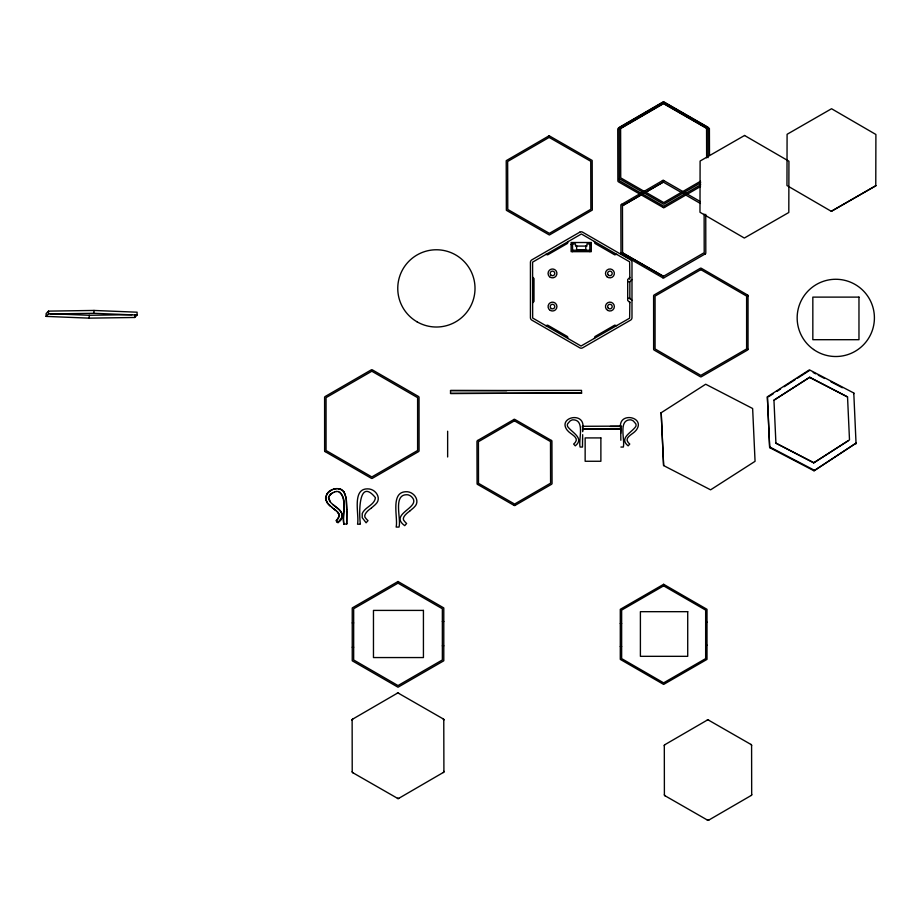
<?xml version="1.0" encoding="UTF-8"?>
<svg xmlns="http://www.w3.org/2000/svg" width="922" height="922" viewBox="0 0 922 922"><rect width="100%" height="100%" fill="white"/><g stroke="black" fill="none" stroke-linecap="round" stroke-linejoin="round"><path stroke-width="1.38" d="M338.374 491.576C348.758 497.915 341.785 514.084 343.871 524.065C341.935 514.153 347.26 500.807 339.988 492.221M346.626 508.31L346.315 499.874L345.151 494.538M346.822 508.333L346.234 497.822L343.871 492.071M875.773 185.795L875.9 134.485L831.552 108.738L787.088 134.301L786.962 185.541L831.298 211.322L875.773 185.76L831.298 211.322M450.524 393.452L581.54 393.06L450.524 393.452L450.524 390.536L581.528 390.375L581.528 393.302M450.524 390.536L506.674 390.709M346.614 509.002L346.614 509.693M346.822 509.025L346.591 511.917M346.822 509.716L346.73 524.042L346.799 511.929M582.577 438.941L582.497 447.055L580.076 447.055C578.278 439.379 585.539 419.28 572.516 419.833A9.162 9.162 0 0 0 569.992 421.043L567.618 423.809A3.584 3.584 0 0 0 567.618 426.471C571.502 432.395 584.928 438.169 575.259 445.845L573.645 444.047L574.51 443.228A11.56 11.56 0 0 0 575.34 442.295C579.247 437.328 570.407 434.147 567.779 430.793A15.789 15.789 0 0 1 567.203 430.182C556.911 416.848 586.611 410.659 582.623 429.214L620.794 429.064C616.772 410.889 646.403 416.594 636.203 430.182A15.789 15.789 0 0 1 635.707 430.712C633.08 434.135 624.113 437.316 628.066 442.295A11.56 11.56 0 0 0 628.896 443.217L629.761 444.047L628.147 445.845C618.478 438.169 631.904 432.395 635.788 426.471A3.584 3.584 0 0 0 635.788 423.809L633.414 421.043A9.162 9.162 0 0 0 630.89 419.833C617.867 419.28 625.128 439.379 623.33 447.055L620.909 447.055M46.1 316.396L46.135 313.538L48.497 311.117L93.986 310.449L137.101 312.201L137.067 315.059L134.693 317.479L89.215 318.148L46.1 316.396L48.474 313.976L48.497 311.117M89.215 318.148L89.238 315.289L50.445 313.711M137.067 315.059L93.952 313.307L93.986 310.449M134.693 317.479L134.727 314.621M582.658 434.677L582.646 435.553M582.635 436.141L582.577 439.045M397.705 798.44L352.953 772.786A1.36 1.36 0 0 1 352.216 771.864L352.135 719.955M443.77 719.725L443.908 771.53M707.704 820.234L665.096 795.801A1.302 1.302 0 0 1 664.393 794.937L664.313 745.518A1.302 1.302 0 0 1 664.969 744.63L707.451 719.978M708.28 719.978L750.888 744.411A1.302 1.302 0 0 1 751.591 745.287L751.684 794.614A1.302 1.302 0 0 1 751.015 795.582L708.534 820.234M620.979 253.32L620.875 205.352A1.314 1.314 0 0 1 621.278 204.557L621.647 204.292M705.756 214.365L705.803 253.043A1.314 1.314 0 0 1 705.399 253.838L705.019 254.103M856.065 443.828L853.784 393.003L809.424 369.849L767.381 396.817L769.674 447.631L814.022 470.796L856.089 443.125L814.022 470.796M769.674 447.631L767.381 396.817M773.95 400.183L809.758 377.225L847.537 396.944L849.496 439.909L813.688 462.879L775.909 443.159L773.95 400.183L809.758 377.225M775.909 443.159L813.7 462.602M847.537 396.944L809.747 377.501M853.749 393.706L853.784 393.003M620.99 426.264L620.737 433.398M748.03 349.15L748.042 296.089M325.927 496.601L325.927 499.712M325.962 496.474L326.711 494.572M568.044 241.437L567.514 243.396L547.691 254.841L545.743 254.311M594.379 338.558L594.897 336.599L614.72 325.155L616.68 325.673M336.703 520.1C335.193 525.16 341.716 520.965 341.981 517.53L341.947 513.416C339.181 506.743 329.396 505.083 328.451 497.603L330.606 493.985L334.686 491.864M330.422 502.075L328.647 497.626L329.385 495.667L332.658 492.717M326.561 494.457L327.806 492.993M326.999 494.077L325.547 498.111L326.964 502.202M338.409 517.876L339.284 515.617L338.651 513.577M326.861 493.962L328.716 492.048M338.524 518.026L338.005 518.429A13.703 13.703 0 0 1 337.026 519.547L336.599 519.985M337.936 522.647L341.785 517.507L341.751 513.393L339.423 510.004L332.819 504.472M338.04 518.383L339.48 515.352L337.74 512.39M327.967 492.567L328.555 492.198M532.57 302.865L533.999 301.436L533.999 278.548L532.57 277.119M629.841 277.407L627.698 279.55L627.698 300.434L629.841 302.589M627.698 281.694L629.841 281.694L631.985 279.55M336.311 520.262L337.233 519.57A13.703 13.703 0 0 0 338.213 518.452M328.428 492.106L329.258 491.576M329.05 491.553L329.822 491.138M371.347 508.057L375.058 504.841A18.717 18.717 0 0 0 375.657 504.219C381.627 498.814 376.464 490.066 369.388 488.994C350.844 486.758 359.603 514.925 357.529 524.215L360.387 524.215C359.004 514.856 358.116 476.49 375.427 497.673C374.574 505.129 364.985 506.962 362.231 513.554L362.219 517.668L366.103 522.786L368.005 520.642L366.991 519.674A13.703 13.703 0 0 1 366.011 518.567C362.265 515.571 367.521 510.604 371.093 508.253M409.967 510.915L413.69 507.699A18.717 18.717 0 0 0 414.278 507.077C420.397 501.603 414.785 492.521 407.616 491.772C389.453 490.389 398.281 517.519 396.149 527.073L399.007 527.073C401.485 518.729 392.242 493.224 407.973 494.803A10.857 10.857 0 0 1 410.97 496.243C423.786 507.227 387.793 513.508 404.735 525.644L406.625 523.5L405.611 522.532A13.703 13.703 0 0 1 404.631 521.426C400.816 518.279 406.187 513.6 409.725 511.111M329.189 491.449L330.341 490.781M398.673 798.406L443.459 772.382M329.788 491L331.424 490.135M621.451 204.5L662.434 180.677M705.226 253.896L664.243 277.649M661.155 412.756L705.687 384.232L752.64 408.515L755.06 461.323L710.585 489.836L663.61 465.564L661.189 412.756L663.61 465.564M768.556 396.737L773.362 393.659M776.969 391.354L780.565 389.038M784.173 386.721L794.983 379.795M797.392 378.25L809.401 370.552M813.688 462.879L848.298 440.681M330.318 490.642L331.782 489.951M397.451 693.137L352.561 719.195A1.36 1.36 0 0 0 352.112 720.266M664.969 744.63L664.727 744.792A1.302 1.302 0 0 0 664.301 745.806M619.181 129.391L663.517 103.644L707.992 129.172M700.559 181.219L663.771 202.586L620.725 177.877L620.61 128.25L663.529 103.333L706.563 128.043L706.632 157.812M700.732 182.775L663.771 204.235L619.307 178.707M700.732 184.746L663.771 206.205L619.307 180.677L619.181 127.432L663.517 101.685L707.992 127.213L708.061 157.662M664.497 207.438L686.659 194.565M687.593 194.023L700.524 186.521M704.131 214.1L704.212 252.697L663.425 276.323L622.557 252.859L622.465 205.698L663.241 182.072L700.397 203.474M622.465 205.767L663.241 182.141M477.7 440.462L513.98 419.452M744.584 135.465L700.109 161.027L699.982 212.267L744.331 238.049L788.806 212.486L788.932 161.212L744.584 135.499M662.434 180.747L662.641 180.562A1.325 1.325 0 0 1 663.633 180.47L699.81 201.273M331.586 489.928L332.346 489.686M332.139 489.663L332.323 489.582M662.745 180.516L662.641 180.631A1.325 1.325 0 0 1 663.633 180.551L663.84 180.631M515.029 505.44L551.31 484.419A1.36 1.36 0 0 0 552.048 483.497L551.932 441.557A1.36 1.36 0 0 0 551.506 440.462M333.084 489.294L336.784 488.602M333.176 489.259L333.845 489.04M616.68 254.311L614.72 254.841L594.897 243.396L594.379 241.437M545.743 325.673L547.691 325.155L567.514 336.599L568.044 338.558M334.041 488.994L334.628 488.914M334.49 491.841L336.703 491.472M335.401 488.706L336.588 488.614M48.474 313.976L93.952 313.307M89.238 315.289L131.881 314.667M343.664 524.042L346.73 524.042M582.416 426.298L621.013 426.137M610.306 426.425L621.578 426.425M582.612 428.926L620.806 428.707L620.737 432.464M571.121 244.503L572.55 244.503M589.861 244.503L591.29 244.503M572.55 250.231L589.861 250.231M627.698 298.29L629.841 298.29L631.985 300.434M442.353 621.486L443.793 621.486M705.653 622.166L707.001 622.166M352.239 622.915L353.668 622.915M620.287 623.514L621.647 623.514M705.653 645.193L707.001 645.193M442.353 645.803L443.793 645.803M620.287 646.553L621.647 646.553M352.239 647.232L353.668 647.232M337.164 488.579L340.933 489.398L337.752 488.602M336.507 491.461L338.57 491.599M662.941 277.81L663.045 277.914A1.325 1.325 0 0 0 663.921 277.81M709.444 128.85A1.36 1.36 0 0 0 708.707 127.939L664.047 102.307A1.36 1.36 0 0 0 662.803 102.411L618.201 128.331A1.36 1.36 0 0 0 617.752 129.391L617.878 180.885A1.36 1.36 0 0 0 618.593 181.911L663.344 207.577M398.316 693.137L443.332 718.976M662.837 277.833L621.751 254.184M340.817 489.421L341.716 489.836M340.91 489.467L341.97 489.997M813.204 372.534L815.728 373.859M818.263 375.185L824.602 378.493M830.941 381.8L842.351 387.747M769.697 446.94L814.057 470.093M622.557 252.859L663.425 276.323M513.877 505.302L477.538 484.396M750.888 744.411L751.13 744.584A1.302 1.302 0 0 1 751.568 745.587L751.568 745.587M665.096 795.801L664.854 795.64A1.302 1.302 0 0 1 664.416 794.626M352.953 772.786L352.7 772.601A1.36 1.36 0 0 1 352.239 771.541M620.944 253.031L620.967 253.216A1.314 1.314 0 0 0 621.463 254.069L621.647 254.195M325.155 451.63L371.117 478.172A1.36 1.36 0 0 0 372.281 478.357L418.323 451.745A1.36 1.36 0 0 0 419.061 450.823L419.037 397.647A1.36 1.36 0 0 0 418.611 396.552L372.546 369.976A1.36 1.36 0 0 0 371.382 369.803L325.339 396.414A1.36 1.36 0 0 0 324.602 397.324L324.625 450.501A1.36 1.36 0 0 0 325.051 451.607M621.543 254.138L621.463 253.988A1.314 1.314 0 0 1 620.979 253.25M551.483 440.497L515.133 419.591A1.36 1.36 0 0 0 513.969 419.406M747.592 295.017L701.55 268.417A1.36 1.36 0 0 0 700.386 268.233L654.343 294.844A1.36 1.36 0 0 0 653.606 295.766L653.629 348.942A1.36 1.36 0 0 0 654.055 350.037L700.121 376.614A1.36 1.36 0 0 0 701.285 376.787L747.327 350.176A1.36 1.36 0 0 0 748.065 349.265M342.373 490.297L342.903 490.746M333.879 508.829L332.081 507.561M333.51 508.679L334.213 509.094M333.845 508.932L334.502 509.313M332.542 507.78L331.586 507.158M334.421 509.393L335.804 510.385M332.035 507.377L331.332 506.962M334.536 509.486L335.228 509.901M335.135 509.97L336.265 510.776M330.917 506.478L330.041 505.867M330.122 505.786L328.854 504.772A18.717 18.717 0 0 1 328.267 504.15M330.018 505.694L329.062 504.795A18.717 18.717 0 0 1 328.463 504.173L326.618 501.948M336.38 511.042L337.59 512.021M336.495 511.134L337.867 512.321M336.219 520.55L338.144 522.67M343.191 491.219L343.837 491.772M337.821 512.482L338.409 512.978M343.318 491.368L343.952 491.933M327.921 503.539L326.976 502.525M338.213 512.955L338.789 513.508M343.756 491.91L345.289 494.365M326.757 501.856L326.065 500.243M709.398 128.861L709.491 154.815M582.439 426.471L582.566 428.05M582.612 429.041L582.669 431.669M582.623 429.26L582.669 430.931M620.852 440.255L620.737 433.259M629.841 279.354L629.634 261.825L581.39 233.969L532.593 262.148L532.662 318.021L581.021 346.027L629.634 318.171L629.841 301.817M629.841 281.694L629.841 298.82M589.861 251.66L589.861 243.938L586.934 243.938L586.934 246.082L575.489 246.082L575.489 243.938L572.55 243.938L572.55 251.66M585.781 245.655L585.781 249.943L576.63 249.943L576.63 245.655M447.643 431.231L447.643 456.978M664.485 207.438A1.36 1.36 0 0 1 663.333 207.623M477.711 440.474A1.36 1.36 0 0 0 476.962 441.384L477.077 483.324A1.36 1.36 0 0 0 477.504 484.419M515.041 505.487A1.36 1.36 0 0 1 513.877 505.291M747.615 294.982A1.36 1.36 0 0 1 748.042 296.089M397.175 693.286A1.36 1.36 0 0 1 398.719 693.275M352.089 719.944A1.36 1.36 0 0 1 352.826 719.033M398.592 798.487A1.36 1.36 0 0 1 397.428 798.302M443.943 771.633A1.36 1.36 0 0 1 443.194 772.555M443.355 718.941A1.36 1.36 0 0 1 443.782 720.036M443.067 718.803A1.36 1.36 0 0 1 443.816 719.713M443.908 771.322A1.36 1.36 0 0 1 443.494 772.417M398.857 798.302A1.36 1.36 0 0 1 397.693 798.487M707.197 720.117A1.302 1.302 0 0 1 708.672 720.117M708.788 820.096A1.302 1.302 0 0 1 707.312 820.107M751.684 794.407A1.302 1.302 0 0 1 751.292 795.456M549.143 135.753L506.224 160.67L506.351 210.297L549.385 235.006L592.304 210.078L592.178 160.451L549.143 135.753M549.143 137.401L507.653 161.488L507.768 209.467L549.385 233.347L590.864 209.259L590.748 161.281L549.143 137.401M514.418 420.824L478.426 441.707L478.506 483.324L514.591 504.057L550.584 483.186L550.503 441.569L514.418 420.824M579.777 232.183L531.856 259.854A2.858 2.858 0 0 0 530.427 262.332L530.427 317.664A2.858 2.858 0 0 0 531.856 320.141L579.777 347.813A2.858 2.858 0 0 0 582.635 347.813L630.556 320.141A2.858 2.858 0 0 0 631.985 317.664L631.985 262.332A2.858 2.858 0 0 0 630.556 259.854L582.635 232.183A2.858 2.858 0 0 0 579.777 232.183M371.831 371.22L326.054 397.647L326.054 450.501L371.831 476.939L417.608 450.501L417.608 397.647L371.831 371.22M700.835 269.65L655.069 296.089L655.069 348.942L700.835 375.369L746.613 348.942L746.613 296.089L700.835 269.65M398.016 581.505L352.239 607.932L352.239 660.786L398.016 687.213L443.793 660.786L443.793 607.932L398.016 581.505M398.016 583.153L353.668 608.751L353.668 659.956L398.016 685.565L442.353 659.956L442.353 608.751L398.016 583.153M663.644 584.294L620.287 609.327L620.287 659.391L663.644 684.424L707.001 659.391L707.001 609.327L663.644 584.294M663.644 585.85L621.647 610.11L621.647 658.608L663.644 682.856L705.653 658.608L705.653 610.11L663.644 585.85M591.29 242.509L571.121 242.509L571.121 251.66L591.29 251.66L591.29 242.509M858.97 297.115L812.835 297.115L812.835 339.699L858.97 339.699L858.97 297.115M600.879 437.915L585.147 437.915L585.147 461.265L600.879 461.265L600.879 437.915M423.428 610.41L373.468 610.41L373.468 657.559L423.428 657.559L423.428 610.41M687.72 611.678L640.398 611.678L640.398 656.326L687.72 656.326L687.72 611.678M813.55 349.473A38.62 38.62 0 0 0 874.252 321.363A38.62 38.62 0 0 0 819.554 282.847A38.62 38.62 0 0 0 813.55 349.473M607.702 310.414A4.437 4.437 0 0 0 614.352 306.565A4.437 4.437 0 0 0 607.702 302.727A4.437 4.437 0 0 0 607.702 310.414M550.284 310.414A4.437 4.437 0 0 0 556.934 306.577A4.437 4.437 0 0 0 550.284 302.739A4.437 4.437 0 0 0 550.284 310.414M606.953 276.715A4.437 4.437 0 0 0 614.259 274.341A4.437 4.437 0 0 0 608.543 269.201A4.437 4.437 0 0 0 606.953 276.715M549.524 276.715A4.437 4.437 0 0 0 556.83 274.341A4.437 4.437 0 0 0 551.125 269.201A4.437 4.437 0 0 0 549.524 276.715M608.301 308.19A2.293 2.293 0 0 0 612.127 307.164A2.293 2.293 0 0 0 609.327 304.364A2.293 2.293 0 0 0 608.301 308.19M551.356 308.559A2.293 2.293 0 0 0 554.779 306.577A2.293 2.293 0 0 0 551.356 304.594A2.293 2.293 0 0 0 551.356 308.559M608.301 275.033A2.293 2.293 0 0 0 612.127 274.007A2.293 2.293 0 0 0 609.327 271.206A2.293 2.293 0 0 0 608.301 275.033M550.872 275.044A2.293 2.293 0 0 0 554.698 274.018A2.293 2.293 0 0 0 551.898 271.206A2.293 2.293 0 0 0 550.872 275.044M417.078 321.847A38.62 38.62 0 0 0 475.014 288.402A38.62 38.62 0 0 0 417.078 254.945A38.62 38.62 0 0 0 417.078 321.847"/></g></svg>
